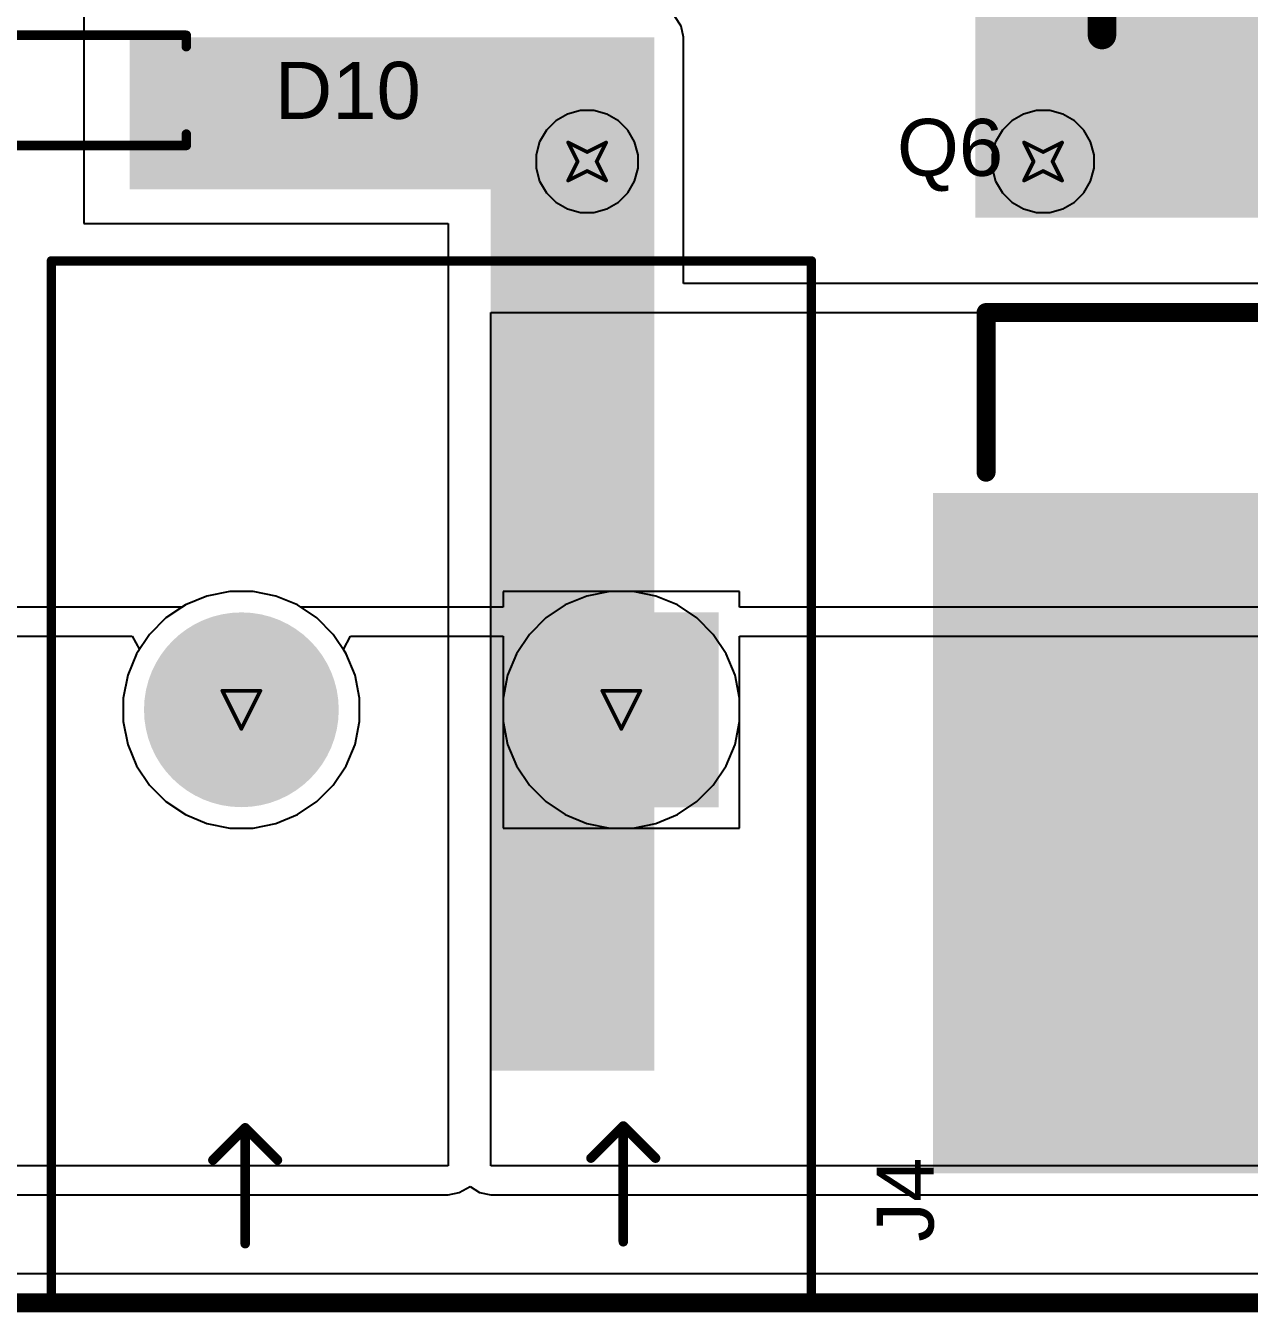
# Model space of a CAD drawing. Header units: inches. Extents: x -36 to 349, y -11 to 240.
# Drawn here: x 4.99 to 21.35, y -11.13 to 6.07 of the extents above; entities that cross this region are included whole.
import ezdxf

# ---------------------------------------------------------------- set-up
doc = ezdxf.new("R2010")
doc.units = ezdxf.units.IN
for name, color, linetype in [('Board Outline', 216, 'Continuous'), ('Bottom Layer', 5, 'Continuous'), ('Bottom Solder', 6, 'Continuous'), ('Drill Drawing', 1, 'Continuous'), ('Layer 1', 16, 'Continuous'), ('Layer 2', 76, 'Continuous'), ('Multi-Layer', 9, 'Continuous'), ('Pad Holes', 156, 'Continuous'), ('Top Layer', 1, 'Continuous'), ('Top Overlay', 2, 'Continuous'), ('Top Paste', 8, 'Continuous'), ('Top Solder', 216, 'Continuous'), ('Via Holes', 16, 'Continuous')]:
    doc.layers.add(name, color=color, linetype=linetype)
doc.styles.add('Arial', font='', dxfattribs={"height": 0.2})
doc.styles.get('Arial').set_extended_font_data('Arial')

# ---------------------------------------------------------------- blocks, each defined once
blk = doc.blocks.new('TB008A_508_02BE_122')
at = {"layer": 'Bottom Layer'}
blk.add_hatch(color=5, dxfattribs=at).paths.add_polyline_path([(-3.74, 1.2), (-1.34, 1.2), (-1.34, -1.2), (-3.74, -1.2)])
h = blk.add_hatch(color=5, dxfattribs=at)
edge = h.paths.add_edge_path()
edge.add_arc((2.54, 0), 1.2, 0, 360)
at = {"layer": 'Bottom Solder'}
blk.add_hatch(color=6, dxfattribs=at).paths.add_polyline_path([(-3.842, 1.302), (-1.238, 1.302), (-1.238, -1.302), (-3.842, -1.302)])
h = blk.add_hatch(color=6, dxfattribs=at)
edge = h.paths.add_edge_path()
edge.add_arc((2.54, 0), 1.302, 0, 360)
at = {"layer": 'Layer 1'}
h = blk.add_hatch(color=16, dxfattribs=at)
edge = h.paths.add_edge_path()
edge.add_arc((-2.54, 0), 1.2, 0, 360)
h = blk.add_hatch(color=16, dxfattribs=at)
edge = h.paths.add_edge_path()
edge.add_arc((2.54, 0), 1.2, 0, 360)
at = {"layer": 'Layer 2'}
h = blk.add_hatch(color=76, dxfattribs=at)
edge = h.paths.add_edge_path()
edge.add_arc((-2.54, 0), 1.2, 0, 360)
h = blk.add_hatch(color=76, dxfattribs=at)
edge = h.paths.add_edge_path()
edge.add_arc((2.54, 0), 1.2, 0, 360)
at = {"layer": 'Multi-Layer'}
h = blk.add_hatch(color=9, dxfattribs=at)
edge = h.paths.add_edge_path()
edge.add_arc((2.54, 0), 1.2, 0, 360)
at = {"layer": 'Pad Holes'}
h = blk.add_hatch(color=7, dxfattribs=at)
edge = h.paths.add_edge_path()
edge.add_arc((-2.54, 0), 0.8, 0, 360)
h = blk.add_hatch(color=7, dxfattribs=at)
edge = h.paths.add_edge_path()
edge.add_arc((2.54, 0), 0.8, 0, 360)
at = {"layer": 'Top Layer'}
blk.add_hatch(color=1, dxfattribs=at).paths.add_polyline_path([(-3.74, 1.2), (-1.34, 1.2), (-1.34, -1.2), (-3.74, -1.2)])
h = blk.add_hatch(color=1, dxfattribs=at)
edge = h.paths.add_edge_path()
edge.add_arc((2.54, 0), 1.2, 0, 360)
at = {"layer": 'Top Solder'}
blk.add_hatch(color=216, dxfattribs=at).paths.add_polyline_path([(-3.842, 1.302), (-1.238, 1.302), (-1.238, -1.302), (-3.842, -1.302)])
h = blk.add_hatch(color=216, dxfattribs=at)
edge = h.paths.add_edge_path()
edge.add_arc((2.54, 0), 1.302, 0, 360)
at = {"layer": 'Top Overlay'}
for points in [[(5.08, 7.89, 0.127, 0.127, 0), (-5.08, 7.89, 0.127, 0.127, 0)], [(-5.08, 7.89, 0.127, 0.127, 0), (-5.08, -6, 0.127, 0.127, 0)], [(5.08, 7.89, 0.127, 0.127, 0), (5.08, -6, 0.127, 0.127, 0)], [(-2.565, 7.112, 0.127, 0.127, 0), (-2.565, 5.563, 0.127, 0.127, 0)], [(2.489, 7.137, 0.127, 0.127, 0), (2.489, 5.588, 0.127, 0.127, 0)], [(-2.565, 5.563, 0.127, 0.127, 0), (-2.997, 5.994, 0.127, 0.127, 0)], [(-2.134, 5.994, 0.127, 0.127, 0), (-2.565, 5.563, 0.127, 0.127, 0)], [(2.489, 5.588, 0.127, 0.127, 0), (2.057, 6.02, 0.127, 0.127, 0)], [(2.921, 6.02, 0.127, 0.127, 0), (2.489, 5.588, 0.127, 0.127, 0)], [(5.08, -6, 0.127, 0.127, 0), (-5.08, -6, 0.127, 0.127, 0)]]:
    blk.add_lwpolyline(points, format="xyseb", dxfattribs=at)
for points in [[(-5.112, 7.89, 0.0635, 0.0635, 1), (-5.048, 7.89, 0.0635, 0.0635, 1)], [(-5.112, 7.89, 0.0635, 0.0635, 1), (-5.048, 7.89, 0.0635, 0.0635, 1)], [(5.048, 7.89, 0.0635, 0.0635, 1), (5.112, 7.89, 0.0635, 0.0635, 1)], [(5.048, 7.89, 0.0635, 0.0635, 1), (5.112, 7.89, 0.0635, 0.0635, 1)], [(-2.597, 7.112, 0.0635, 0.0635, 1), (-2.534, 7.112, 0.0635, 0.0635, 1)], [(2.457, 7.137, 0.0635, 0.0635, 1), (2.521, 7.137, 0.0635, 0.0635, 1)], [(-3.029, 5.994, 0.0635, 0.0635, 1), (-2.965, 5.994, 0.0635, 0.0635, 1)], [(-2.165, 5.994, 0.0635, 0.0635, 1), (-2.102, 5.994, 0.0635, 0.0635, 1)], [(2.026, 6.02, 0.0635, 0.0635, 1), (2.089, 6.02, 0.0635, 0.0635, 1)], [(2.889, 6.02, 0.0635, 0.0635, 1), (2.953, 6.02, 0.0635, 0.0635, 1)], [(-2.597, 5.563, 0.0635, 0.0635, 1), (-2.534, 5.563, 0.0635, 0.0635, 1)], [(-2.597, 5.563, 0.0635, 0.0635, 1), (-2.534, 5.563, 0.0635, 0.0635, 1)], [(-2.597, 5.563, 0.0635, 0.0635, 1), (-2.534, 5.563, 0.0635, 0.0635, 1)], [(2.457, 5.588, 0.0635, 0.0635, 1), (2.521, 5.588, 0.0635, 0.0635, 1)], [(2.457, 5.588, 0.0635, 0.0635, 1), (2.521, 5.588, 0.0635, 0.0635, 1)], [(2.457, 5.588, 0.0635, 0.0635, 1), (2.521, 5.588, 0.0635, 0.0635, 1)], [(-5.112, -6, 0.0635, 0.0635, 1), (-5.048, -6, 0.0635, 0.0635, 1)], [(-5.112, -6, 0.0635, 0.0635, 1), (-5.048, -6, 0.0635, 0.0635, 1)], [(5.048, -6, 0.0635, 0.0635, 1), (5.112, -6, 0.0635, 0.0635, 1)], [(5.048, -6, 0.0635, 0.0635, 1), (5.112, -6, 0.0635, 0.0635, 1)]]:
    blk.add_lwpolyline(points, format="xyseb", close=True, dxfattribs=at)
blk = doc.blocks.new('D2P____304')
at = {"layer": 'Top Layer'}
for points in [[(-5.715, 9.78), (5.715, 9.78), (5.715, 0.89), (-5.715, 0.89)], [(1.5, -3.43), (3.58, -3.43), (3.58, -7.24), (1.5, -7.24)]]:
    blk.add_hatch(color=1, dxfattribs=at).paths.add_polyline_path(points)
at = {"layer": 'Top Paste'}
for points in [[(-5.715, 9.78), (5.715, 9.78), (5.715, 0.89), (-5.715, 0.89)], [(1.5, -3.43), (3.58, -3.43), (3.58, -7.24), (1.5, -7.24)]]:
    blk.add_hatch(color=8, dxfattribs=at).paths.add_polyline_path(points)
at = {"layer": 'Top Solder'}
for points in [[(-5.817, 9.882), (5.817, 9.882), (5.817, 0.788), (-5.817, 0.788)], [(1.398, -3.328), (3.682, -3.328), (3.682, -7.342), (1.398, -7.342)]]:
    blk.add_hatch(color=216, dxfattribs=at).paths.add_polyline_path(points)
at = {"layer": 'Top Overlay'}
for points in [[(5.105, 0.508, 0.254, 0.254, 0), (5.105, -1.626, 0.254, 0.254, 0)], [(5.105, -1.626, 0.254, 0.254, 0), (-5.207, -1.626, 0.254, 0.254, 0)]]:
    blk.add_lwpolyline(points, format="xyseb", dxfattribs=at)
for points in [[(5.042, 0.508, 0.127, 0.127, 1), (5.169, 0.508, 0.127, 0.127, 1)], [(5.042, -1.626, 0.127, 0.127, 1), (5.169, -1.626, 0.127, 0.127, 1)], [(5.042, -1.626, 0.127, 0.127, 1), (5.169, -1.626, 0.127, 0.127, 1)]]:
    blk.add_lwpolyline(points, format="xyseb", close=True, dxfattribs=at)
blk = doc.blocks.new('SOD_123_389')
at = {"layer": 'Top Layer'}
for points in [[(-1.1, 0.45), (-1.1, -0.45), (-2.05, -0.45), (-2.05, 0.45)], [(2.05, 0.45), (2.05, -0.45), (1.1, -0.45), (1.1, 0.45)]]:
    blk.add_hatch(color=1, dxfattribs=at).paths.add_polyline_path(points)
at = {"layer": 'Top Overlay'}
for points in [[(0.965, 0.508), (2.819, 0.508), (2.819, 0.8), (0.965, 0.8)], [(2.12, -0.787), (2.819, -0.787), (2.819, 0.787), (2.12, 0.787)], [(0.965, -0.8), (2.819, -0.8), (2.819, -0.508), (0.965, -0.508)]]:
    blk.add_hatch(color=2, dxfattribs=at).paths.add_polyline_path(points)
at = {"layer": 'Top Paste'}
for points in [[(-1.1, 0.45), (-1.1, -0.45), (-2.05, -0.45), (-2.05, 0.45)], [(2.05, 0.45), (2.05, -0.45), (1.1, -0.45), (1.1, 0.45)]]:
    blk.add_hatch(color=8, dxfattribs=at).paths.add_polyline_path(points)
at = {"layer": 'Top Solder'}
for points in [[(-0.998, 0.552), (-0.998, -0.552), (-2.152, -0.552), (-2.152, 0.552)], [(2.152, 0.552), (2.152, -0.552), (0.998, -0.552), (0.998, 0.552)]]:
    blk.add_hatch(color=216, dxfattribs=at).paths.add_polyline_path(points)
at = {"layer": 'Top Overlay'}
for points in [[(0.965, 0.737, 0.127, 0.127, 0), (-1.372, 0.737, 0.127, 0.127, 0)], [(-1.372, 0.737, 0.127, 0.127, 0), (-1.372, 0.584, 0.127, 0.127, 0)], [(-1.372, -0.584, 0.127, 0.127, 0), (-1.372, -0.737, 0.127, 0.127, 0)], [(0.965, -0.737, 0.127, 0.127, 0), (-1.372, -0.737, 0.127, 0.127, 0)]]:
    blk.add_lwpolyline(points, format="xyseb", dxfattribs=at)
for points in [[(-1.403, 0.737, 0.0635, 0.0635, 1), (-1.34, 0.737, 0.0635, 0.0635, 1)], [(-1.403, 0.737, 0.0635, 0.0635, 1), (-1.34, 0.737, 0.0635, 0.0635, 1)], [(0.933, 0.737, 0.0635, 0.0635, 1), (0.997, 0.737, 0.0635, 0.0635, 1)], [(-1.403, 0.584, 0.0635, 0.0635, 1), (-1.34, 0.584, 0.0635, 0.0635, 1)], [(-1.403, -0.584, 0.0635, 0.0635, 1), (-1.34, -0.584, 0.0635, 0.0635, 1)], [(-1.403, -0.737, 0.0635, 0.0635, 1), (-1.34, -0.737, 0.0635, 0.0635, 1)], [(-1.403, -0.737, 0.0635, 0.0635, 1), (-1.34, -0.737, 0.0635, 0.0635, 1)], [(0.933, -0.737, 0.0635, 0.0635, 1), (0.997, -0.737, 0.0635, 0.0635, 1)]]:
    blk.add_lwpolyline(points, format="xyseb", close=True, dxfattribs=at)

msp = doc.modelspace()

# ---------------------------------------------------------------- hatches: boundary and pattern name
at = {"layer": 'Bottom Layer'}
h = msp.add_hatch(color=5, dxfattribs=at)
edge = h.paths.add_edge_path()
edge.add_arc((12.495, 4.256), 0.3, 0, 360)
h = msp.add_hatch(color=5, dxfattribs=at)
edge = h.paths.add_edge_path()
edge.add_arc((18.591, 4.256), 0.3, 0, 360)
at = {"layer": 'Layer 1'}
h = msp.add_hatch(color=16, dxfattribs=at)
edge = h.paths.add_edge_path()
edge.add_arc((12.495, 4.256), 0.3, 0, 360)
h = msp.add_hatch(color=16, dxfattribs=at)
edge = h.paths.add_edge_path()
edge.add_arc((18.591, 4.256), 0.3, 0, 360)
at = {"layer": 'Layer 2'}
h = msp.add_hatch(color=76, dxfattribs=at)
edge = h.paths.add_edge_path()
edge.add_arc((12.495, 4.256), 0.3, 0, 360)
h = msp.add_hatch(color=76, dxfattribs=at)
edge = h.paths.add_edge_path()
edge.add_arc((18.591, 4.256), 0.3, 0, 360)
at = {"layer": 'Top Layer'}
for points in [[(17.687, 3.505), (23.148, 3.505), (23.148, 9.855), (17.687, 9.855)], [(6.379, 3.886), (13.242, 3.886), (13.242, 5.918), (6.379, 5.918)], [(11.205, -7.899), (13.395, -7.899), (13.395, 5.918), (11.205, 5.918)]]:
    msp.add_hatch(color=1, dxfattribs=at).paths.add_polyline_path(points)
h = msp.add_hatch(color=1, dxfattribs=at)
edge = h.paths.add_edge_path()
edge.add_arc((12.495, 4.256), 0.3, 0, 360)
h = msp.add_hatch(color=1, dxfattribs=at)
edge = h.paths.add_edge_path()
edge.add_arc((18.591, 4.256), 0.3, 0, 360)
at = {"layer": 'Via Holes'}
h = msp.add_hatch(color=7, dxfattribs=at)
edge = h.paths.add_edge_path()
edge.add_arc((12.495, 4.256), 0.15, 0, 360)
h = msp.add_hatch(color=7, dxfattribs=at)
edge = h.paths.add_edge_path()
edge.add_arc((18.591, 4.256), 0.15, 0, 360)

# ---------------------------------------------------------------- linework, layer by layer
at = {"layer": 'Board Outline'}
msp.add_lwpolyline([(-2.521, -11, 0.254, 0.254, 0), (80.911, -11, 0.254, 0.254, 0)], format="xyseb", dxfattribs=at)
at = {"layer": 'Bottom Layer'}
for p, q in [((12.232, 4.891), (12.077, 4.801)), ((12.405, 4.937), (12.232, 4.891)), ((12.584, 4.937), (12.405, 4.937)), ((12.758, 4.891), (12.584, 4.937)), ((12.913, 4.801), (12.758, 4.891)), ((18.328, 4.891), (18.173, 4.801)), ((18.501, 4.937), (18.328, 4.891)), ((18.68, 4.937), (18.501, 4.937)), ((18.854, 4.891), (18.68, 4.937)), ((19.009, 4.801), (18.854, 4.891)), ((11.95, 4.675), (11.86, 4.519)), ((12.077, 4.801), (11.95, 4.675)), ((13.04, 4.675), (12.913, 4.801)), ((13.129, 4.519), (13.04, 4.675)), ((18.046, 4.675), (17.956, 4.519)), ((18.173, 4.801), (18.046, 4.675)), ((19.136, 4.675), (19.009, 4.801)), ((19.225, 4.519), (19.136, 4.675)), ((11.86, 4.519), (11.814, 4.346)), ((13.176, 4.346), (13.129, 4.519)), ((17.956, 4.519), (17.91, 4.346)), ((19.272, 4.346), (19.225, 4.519)), ((11.814, 4.346), (11.814, 4.167)), ((13.176, 4.167), (13.176, 4.346)), ((17.91, 4.346), (17.91, 4.167)), ((19.272, 4.167), (19.272, 4.346)), ((11.814, 4.167), (11.86, 3.994)), ((13.129, 3.994), (13.176, 4.167)), ((17.91, 4.167), (17.956, 3.994)), ((19.225, 3.994), (19.272, 4.167)), ((11.86, 3.994), (11.95, 3.838)), ((13.04, 3.838), (13.129, 3.994)), ((17.956, 3.994), (18.046, 3.838)), ((19.136, 3.838), (19.225, 3.994)), ((11.95, 3.838), (12.077, 3.711)), ((12.913, 3.711), (13.04, 3.838)), ((18.046, 3.838), (18.173, 3.711)), ((19.009, 3.711), (19.136, 3.838)), ((12.077, 3.711), (12.232, 3.622)), ((12.232, 3.622), (12.405, 3.575)), ((12.584, 3.575), (12.758, 3.622)), ((12.758, 3.622), (12.913, 3.711)), ((18.173, 3.711), (18.328, 3.622)), ((18.328, 3.622), (18.501, 3.575)), ((18.68, 3.575), (18.854, 3.622)), ((18.854, 3.622), (19.009, 3.711)), ((12.405, 3.575), (12.584, 3.575)), ((18.501, 3.575), (18.68, 3.575)), ((7.716, -1.492), (7.411, -1.553)), ((8.028, -1.492), (7.716, -1.492)), ((8.333, -1.553), (8.028, -1.492)), ((14.533, -1.492), (11.371, -1.492)), ((11.371, -1.492), (11.371, -1.702)), ((14.533, -1.702), (14.533, -1.492)), ((7.079, -1.702), (4.078, -1.702)), ((7.123, -1.672), (7.079, -1.702)), ((7.411, -1.553), (7.123, -1.672)), ((8.621, -1.672), (8.333, -1.553)), ((8.665, -1.702), (8.621, -1.672)), ((11.371, -1.702), (8.665, -1.702)), ((18.066, -1.702), (14.533, -1.702)), ((23.433, -1.702), (18.066, -1.702)), ((4.078, -2.09), (6.412, -2.09)), ((6.412, -2.09), (6.508, -2.269)), ((9.236, -2.269), (9.332, -2.09)), ((9.332, -2.09), (11.371, -2.09)), ((11.371, -2.09), (11.371, -4.654)), ((14.533, -4.654), (14.533, -2.09)), ((14.533, -2.09), (23.433, -2.09)), ((6.471, -2.325), (6.352, -2.612)), ((6.508, -2.269), (6.471, -2.325)), ((9.273, -2.325), (9.236, -2.269)), ((9.392, -2.612), (9.273, -2.325)), ((6.352, -2.612), (6.291, -2.918)), ((9.453, -2.918), (9.392, -2.612)), ((6.291, -2.918), (6.291, -3.229)), ((9.453, -3.229), (9.453, -2.918)), ((6.291, -3.229), (6.352, -3.535)), ((9.392, -3.535), (9.453, -3.229)), ((6.352, -3.535), (6.471, -3.822)), ((9.273, -3.822), (9.392, -3.535)), ((6.471, -3.822), (6.644, -4.081)), ((9.1, -4.081), (9.273, -3.822)), ((6.644, -4.081), (6.864, -4.301)), ((8.88, -4.301), (9.1, -4.081)), ((6.864, -4.301), (7.123, -4.474)), ((8.621, -4.474), (8.88, -4.301)), ((7.123, -4.474), (7.411, -4.594)), ((7.411, -4.594), (7.716, -4.654)), ((8.028, -4.654), (8.333, -4.594)), ((8.333, -4.594), (8.621, -4.474)), ((7.716, -4.654), (8.028, -4.654)), ((11.371, -4.654), (14.533, -4.654)), ((72.135, -10.612), (-2.521, -10.612))]:
    msp.add_line(p, q, dxfattribs=at)
at = {"layer": 'Drill Drawing'}
for points in [[(12.241, 4.51, 0.0508, 0.0508, 0), (12.495, 4.383, 0.0508, 0.0508, 0)], [(12.241, 4.51, 0.0508, 0.0508, 0), (12.368, 4.256, 0.0508, 0.0508, 0)], [(12.495, 4.383, 0.0508, 0.0508, 0), (12.749, 4.51, 0.0508, 0.0508, 0)], [(12.622, 4.256, 0.0508, 0.0508, 0), (12.749, 4.51, 0.0508, 0.0508, 0)], [(18.337, 4.51, 0.0508, 0.0508, 0), (18.591, 4.383, 0.0508, 0.0508, 0)], [(18.337, 4.51, 0.0508, 0.0508, 0), (18.464, 4.256, 0.0508, 0.0508, 0)], [(18.591, 4.383, 0.0508, 0.0508, 0), (18.845, 4.51, 0.0508, 0.0508, 0)], [(18.718, 4.256, 0.0508, 0.0508, 0), (18.845, 4.51, 0.0508, 0.0508, 0)], [(12.241, 4.002, 0.0508, 0.0508, 0), (12.368, 4.256, 0.0508, 0.0508, 0)], [(12.241, 4.002, 0.0508, 0.0508, 0), (12.495, 4.129, 0.0508, 0.0508, 0)], [(12.495, 4.129, 0.0508, 0.0508, 0), (12.749, 4.002, 0.0508, 0.0508, 0)], [(12.622, 4.256, 0.0508, 0.0508, 0), (12.749, 4.002, 0.0508, 0.0508, 0)], [(18.337, 4.002, 0.0508, 0.0508, 0), (18.464, 4.256, 0.0508, 0.0508, 0)], [(18.337, 4.002, 0.0508, 0.0508, 0), (18.591, 4.129, 0.0508, 0.0508, 0)], [(18.591, 4.129, 0.0508, 0.0508, 0), (18.845, 4.002, 0.0508, 0.0508, 0)], [(18.718, 4.256, 0.0508, 0.0508, 0), (18.845, 4.002, 0.0508, 0.0508, 0)], [(7.618, -2.819, 0.0508, 0.0508, 0), (8.126, -2.819, 0.0508, 0.0508, 0)], [(7.618, -2.819, 0.0508, 0.0508, 0), (7.872, -3.327, 0.0508, 0.0508, 0)], [(7.872, -3.327, 0.0508, 0.0508, 0), (8.126, -2.819, 0.0508, 0.0508, 0)], [(12.698, -2.819, 0.0508, 0.0508, 0), (13.206, -2.819, 0.0508, 0.0508, 0)], [(12.698, -2.819, 0.0508, 0.0508, 0), (12.952, -3.327, 0.0508, 0.0508, 0)], [(12.952, -3.327, 0.0508, 0.0508, 0), (13.206, -2.819, 0.0508, 0.0508, 0)]]:
    msp.add_lwpolyline(points, format="xyseb", dxfattribs=at)
for points in [[(12.228, 4.51, 0.0254, 0.0254, 1), (12.253, 4.51, 0.0254, 0.0254, 1)], [(12.228, 4.51, 0.0254, 0.0254, 1), (12.253, 4.51, 0.0254, 0.0254, 1)], [(12.736, 4.51, 0.0254, 0.0254, 1), (12.761, 4.51, 0.0254, 0.0254, 1)], [(12.736, 4.51, 0.0254, 0.0254, 1), (12.761, 4.51, 0.0254, 0.0254, 1)], [(18.324, 4.51, 0.0254, 0.0254, 1), (18.349, 4.51, 0.0254, 0.0254, 1)], [(18.324, 4.51, 0.0254, 0.0254, 1), (18.349, 4.51, 0.0254, 0.0254, 1)], [(18.832, 4.51, 0.0254, 0.0254, 1), (18.857, 4.51, 0.0254, 0.0254, 1)], [(18.832, 4.51, 0.0254, 0.0254, 1), (18.857, 4.51, 0.0254, 0.0254, 1)], [(12.482, 4.383, 0.0254, 0.0254, 1), (12.507, 4.383, 0.0254, 0.0254, 1)], [(12.482, 4.383, 0.0254, 0.0254, 1), (12.507, 4.383, 0.0254, 0.0254, 1)], [(18.578, 4.383, 0.0254, 0.0254, 1), (18.603, 4.383, 0.0254, 0.0254, 1)], [(18.578, 4.383, 0.0254, 0.0254, 1), (18.603, 4.383, 0.0254, 0.0254, 1)], [(12.355, 4.256, 0.0254, 0.0254, 1), (12.38, 4.256, 0.0254, 0.0254, 1)], [(12.355, 4.256, 0.0254, 0.0254, 1), (12.38, 4.256, 0.0254, 0.0254, 1)], [(12.482, 4.129, 0.0254, 0.0254, 1), (12.507, 4.129, 0.0254, 0.0254, 1)], [(12.482, 4.129, 0.0254, 0.0254, 1), (12.507, 4.129, 0.0254, 0.0254, 1)], [(12.609, 4.256, 0.0254, 0.0254, 1), (12.634, 4.256, 0.0254, 0.0254, 1)], [(12.609, 4.256, 0.0254, 0.0254, 1), (12.634, 4.256, 0.0254, 0.0254, 1)], [(18.451, 4.256, 0.0254, 0.0254, 1), (18.476, 4.256, 0.0254, 0.0254, 1)], [(18.451, 4.256, 0.0254, 0.0254, 1), (18.476, 4.256, 0.0254, 0.0254, 1)], [(18.578, 4.129, 0.0254, 0.0254, 1), (18.603, 4.129, 0.0254, 0.0254, 1)], [(18.578, 4.129, 0.0254, 0.0254, 1), (18.603, 4.129, 0.0254, 0.0254, 1)], [(18.705, 4.256, 0.0254, 0.0254, 1), (18.73, 4.256, 0.0254, 0.0254, 1)], [(18.705, 4.256, 0.0254, 0.0254, 1), (18.73, 4.256, 0.0254, 0.0254, 1)], [(12.228, 4.002, 0.0254, 0.0254, 1), (12.253, 4.002, 0.0254, 0.0254, 1)], [(12.228, 4.002, 0.0254, 0.0254, 1), (12.253, 4.002, 0.0254, 0.0254, 1)], [(12.736, 4.002, 0.0254, 0.0254, 1), (12.761, 4.002, 0.0254, 0.0254, 1)], [(12.736, 4.002, 0.0254, 0.0254, 1), (12.761, 4.002, 0.0254, 0.0254, 1)], [(18.324, 4.002, 0.0254, 0.0254, 1), (18.349, 4.002, 0.0254, 0.0254, 1)], [(18.324, 4.002, 0.0254, 0.0254, 1), (18.349, 4.002, 0.0254, 0.0254, 1)], [(18.832, 4.002, 0.0254, 0.0254, 1), (18.857, 4.002, 0.0254, 0.0254, 1)], [(18.832, 4.002, 0.0254, 0.0254, 1), (18.857, 4.002, 0.0254, 0.0254, 1)], [(7.605, -2.819, 0.0254, 0.0254, 1), (7.631, -2.819, 0.0254, 0.0254, 1)], [(7.605, -2.819, 0.0254, 0.0254, 1), (7.631, -2.819, 0.0254, 0.0254, 1)], [(8.113, -2.819, 0.0254, 0.0254, 1), (8.139, -2.819, 0.0254, 0.0254, 1)], [(8.113, -2.819, 0.0254, 0.0254, 1), (8.139, -2.819, 0.0254, 0.0254, 1)], [(12.685, -2.819, 0.0254, 0.0254, 1), (12.711, -2.819, 0.0254, 0.0254, 1)], [(12.685, -2.819, 0.0254, 0.0254, 1), (12.711, -2.819, 0.0254, 0.0254, 1)], [(13.193, -2.819, 0.0254, 0.0254, 1), (13.219, -2.819, 0.0254, 0.0254, 1)], [(13.193, -2.819, 0.0254, 0.0254, 1), (13.219, -2.819, 0.0254, 0.0254, 1)], [(7.859, -3.327, 0.0254, 0.0254, 1), (7.885, -3.327, 0.0254, 0.0254, 1)], [(7.859, -3.327, 0.0254, 0.0254, 1), (7.885, -3.327, 0.0254, 0.0254, 1)], [(12.939, -3.327, 0.0254, 0.0254, 1), (12.965, -3.327, 0.0254, 0.0254, 1)], [(12.939, -3.327, 0.0254, 0.0254, 1), (12.965, -3.327, 0.0254, 0.0254, 1)]]:
    msp.add_lwpolyline(points, format="xyseb", close=True, dxfattribs=at)
at = {"layer": 'Layer 1'}
for p, q in [((12.232, 4.891), (12.077, 4.801)), ((12.405, 4.937), (12.232, 4.891)), ((12.584, 4.937), (12.405, 4.937)), ((12.758, 4.891), (12.584, 4.937)), ((12.913, 4.801), (12.758, 4.891)), ((11.95, 4.675), (11.86, 4.519)), ((12.077, 4.801), (11.95, 4.675)), ((13.04, 4.675), (12.913, 4.801)), ((13.129, 4.519), (13.04, 4.675)), ((11.86, 4.519), (11.814, 4.346)), ((13.176, 4.346), (13.129, 4.519)), ((11.814, 4.346), (11.814, 4.167)), ((13.176, 4.167), (13.176, 4.346)), ((11.814, 4.167), (11.86, 3.994)), ((13.129, 3.994), (13.176, 4.167)), ((11.86, 3.994), (11.95, 3.838)), ((13.04, 3.838), (13.129, 3.994)), ((11.95, 3.838), (12.077, 3.711)), ((12.913, 3.711), (13.04, 3.838)), ((12.077, 3.711), (12.232, 3.622)), ((12.232, 3.622), (12.405, 3.575)), ((12.584, 3.575), (12.758, 3.622)), ((12.758, 3.622), (12.913, 3.711)), ((12.405, 3.575), (12.584, 3.575)), ((7.716, -1.492), (7.411, -1.553)), ((8.028, -1.492), (7.716, -1.492)), ((8.333, -1.553), (8.028, -1.492)), ((12.796, -1.492), (12.491, -1.553)), ((13.108, -1.492), (12.796, -1.492)), ((13.413, -1.553), (13.108, -1.492)), ((7.123, -1.672), (6.864, -1.845)), ((7.411, -1.553), (7.123, -1.672)), ((8.621, -1.672), (8.333, -1.553)), ((8.88, -1.845), (8.621, -1.672)), ((12.203, -1.672), (11.944, -1.845)), ((12.491, -1.553), (12.203, -1.672)), ((13.701, -1.672), (13.413, -1.553)), ((13.96, -1.845), (13.701, -1.672)), ((6.864, -1.845), (6.644, -2.066)), ((9.1, -2.066), (8.88, -1.845)), ((11.944, -1.845), (11.724, -2.066)), ((14.18, -2.066), (13.96, -1.845)), ((6.644, -2.066), (6.471, -2.325)), ((9.273, -2.325), (9.1, -2.066)), ((11.724, -2.066), (11.551, -2.325)), ((14.353, -2.325), (14.18, -2.066)), ((6.471, -2.325), (6.352, -2.612)), ((9.392, -2.612), (9.273, -2.325)), ((11.551, -2.325), (11.432, -2.612)), ((14.472, -2.612), (14.353, -2.325)), ((6.352, -2.612), (6.291, -2.918)), ((9.453, -2.918), (9.392, -2.612)), ((11.432, -2.612), (11.371, -2.918)), ((14.533, -2.918), (14.472, -2.612)), ((6.291, -2.918), (6.291, -3.229)), ((9.453, -3.229), (9.453, -2.918)), ((11.371, -2.918), (11.371, -3.229)), ((14.533, -3.229), (14.533, -2.918)), ((6.291, -3.229), (6.352, -3.535)), ((9.392, -3.535), (9.453, -3.229)), ((11.371, -3.229), (11.432, -3.535)), ((14.472, -3.535), (14.533, -3.229)), ((6.352, -3.535), (6.471, -3.822)), ((9.273, -3.822), (9.392, -3.535)), ((11.432, -3.535), (11.551, -3.822)), ((14.353, -3.822), (14.472, -3.535)), ((6.471, -3.822), (6.644, -4.081)), ((9.1, -4.081), (9.273, -3.822)), ((11.551, -3.822), (11.724, -4.081)), ((14.18, -4.081), (14.353, -3.822)), ((6.644, -4.081), (6.864, -4.301)), ((8.88, -4.301), (9.1, -4.081)), ((11.724, -4.081), (11.944, -4.301)), ((13.96, -4.301), (14.18, -4.081)), ((6.864, -4.301), (7.123, -4.474)), ((8.621, -4.474), (8.88, -4.301)), ((11.944, -4.301), (12.203, -4.474)), ((13.701, -4.474), (13.96, -4.301)), ((7.123, -4.474), (7.411, -4.594)), ((7.411, -4.594), (7.716, -4.654)), ((8.028, -4.654), (8.333, -4.594)), ((8.333, -4.594), (8.621, -4.474)), ((12.203, -4.474), (12.491, -4.594)), ((12.491, -4.594), (12.796, -4.654)), ((13.108, -4.654), (13.413, -4.594)), ((13.413, -4.594), (13.701, -4.474)), ((7.716, -4.654), (8.028, -4.654)), ((12.796, -4.654), (13.108, -4.654)), ((71.984, -10.612), (-2.521, -10.612))]:
    msp.add_line(p, q, dxfattribs=at)
at = {"layer": 'Layer 2'}
for p, q in [((12.232, 4.891), (12.077, 4.801)), ((12.405, 4.937), (12.232, 4.891)), ((12.584, 4.937), (12.405, 4.937)), ((12.758, 4.891), (12.584, 4.937)), ((12.913, 4.801), (12.758, 4.891)), ((18.328, 4.891), (18.173, 4.801)), ((18.501, 4.937), (18.328, 4.891)), ((18.68, 4.937), (18.501, 4.937)), ((18.854, 4.891), (18.68, 4.937)), ((19.009, 4.801), (18.854, 4.891)), ((11.95, 4.675), (11.86, 4.519)), ((12.077, 4.801), (11.95, 4.675)), ((13.04, 4.675), (12.913, 4.801)), ((13.129, 4.519), (13.04, 4.675)), ((18.046, 4.675), (17.956, 4.519)), ((18.173, 4.801), (18.046, 4.675)), ((19.136, 4.675), (19.009, 4.801)), ((19.225, 4.519), (19.136, 4.675)), ((11.86, 4.519), (11.814, 4.346)), ((13.176, 4.346), (13.129, 4.519)), ((17.956, 4.519), (17.91, 4.346)), ((19.272, 4.346), (19.225, 4.519)), ((11.814, 4.346), (11.814, 4.167)), ((13.176, 4.167), (13.176, 4.346)), ((17.91, 4.346), (17.91, 4.167)), ((19.272, 4.167), (19.272, 4.346)), ((11.814, 4.167), (11.86, 3.994)), ((13.129, 3.994), (13.176, 4.167)), ((17.91, 4.167), (17.956, 3.994)), ((19.225, 3.994), (19.272, 4.167)), ((11.86, 3.994), (11.95, 3.838)), ((13.04, 3.838), (13.129, 3.994)), ((17.956, 3.994), (18.046, 3.838)), ((19.136, 3.838), (19.225, 3.994)), ((11.95, 3.838), (12.077, 3.711)), ((12.913, 3.711), (13.04, 3.838)), ((18.046, 3.838), (18.173, 3.711)), ((19.009, 3.711), (19.136, 3.838)), ((12.077, 3.711), (12.232, 3.622)), ((12.232, 3.622), (12.405, 3.575)), ((12.584, 3.575), (12.758, 3.622)), ((12.758, 3.622), (12.913, 3.711)), ((18.173, 3.711), (18.328, 3.622)), ((18.328, 3.622), (18.501, 3.575)), ((18.68, 3.575), (18.854, 3.622)), ((18.854, 3.622), (19.009, 3.711)), ((12.405, 3.575), (12.584, 3.575)), ((18.501, 3.575), (18.68, 3.575)), ((7.716, -1.492), (7.411, -1.553)), ((8.028, -1.492), (7.716, -1.492)), ((8.333, -1.553), (8.028, -1.492)), ((12.796, -1.492), (12.491, -1.553)), ((13.108, -1.492), (12.796, -1.492)), ((13.413, -1.553), (13.108, -1.492)), ((7.123, -1.672), (6.864, -1.845)), ((7.411, -1.553), (7.123, -1.672)), ((8.621, -1.672), (8.333, -1.553)), ((8.88, -1.845), (8.621, -1.672)), ((12.203, -1.672), (11.944, -1.845)), ((12.491, -1.553), (12.203, -1.672)), ((13.701, -1.672), (13.413, -1.553)), ((13.96, -1.845), (13.701, -1.672)), ((6.864, -1.845), (6.644, -2.066)), ((9.1, -2.066), (8.88, -1.845)), ((11.944, -1.845), (11.724, -2.066)), ((14.18, -2.066), (13.96, -1.845)), ((6.644, -2.066), (6.471, -2.325)), ((9.273, -2.325), (9.1, -2.066)), ((11.724, -2.066), (11.551, -2.325)), ((14.353, -2.325), (14.18, -2.066)), ((6.471, -2.325), (6.352, -2.612)), ((9.392, -2.612), (9.273, -2.325)), ((11.551, -2.325), (11.432, -2.612)), ((14.472, -2.612), (14.353, -2.325)), ((6.352, -2.612), (6.291, -2.918)), ((9.453, -2.918), (9.392, -2.612)), ((11.432, -2.612), (11.371, -2.918)), ((14.533, -2.918), (14.472, -2.612)), ((6.291, -2.918), (6.291, -3.229)), ((9.453, -3.229), (9.453, -2.918)), ((11.371, -2.918), (11.371, -3.229)), ((14.533, -3.229), (14.533, -2.918)), ((6.291, -3.229), (6.352, -3.535)), ((9.392, -3.535), (9.453, -3.229)), ((11.371, -3.229), (11.432, -3.535)), ((14.472, -3.535), (14.533, -3.229)), ((6.352, -3.535), (6.471, -3.822)), ((9.273, -3.822), (9.392, -3.535)), ((11.432, -3.535), (11.551, -3.822)), ((14.353, -3.822), (14.472, -3.535)), ((6.471, -3.822), (6.644, -4.081)), ((9.1, -4.081), (9.273, -3.822)), ((11.551, -3.822), (11.724, -4.081)), ((14.18, -4.081), (14.353, -3.822)), ((6.644, -4.081), (6.864, -4.301)), ((8.88, -4.301), (9.1, -4.081)), ((11.724, -4.081), (11.944, -4.301)), ((13.96, -4.301), (14.18, -4.081)), ((6.864, -4.301), (7.123, -4.474)), ((8.621, -4.474), (8.88, -4.301)), ((11.944, -4.301), (12.203, -4.474)), ((13.701, -4.474), (13.96, -4.301)), ((7.123, -4.474), (7.411, -4.594)), ((7.411, -4.594), (7.716, -4.654)), ((8.028, -4.654), (8.333, -4.594)), ((8.333, -4.594), (8.621, -4.474)), ((12.203, -4.474), (12.491, -4.594)), ((12.491, -4.594), (12.796, -4.654)), ((13.108, -4.654), (13.413, -4.594)), ((13.413, -4.594), (13.701, -4.474)), ((7.716, -4.654), (8.028, -4.654)), ((12.796, -4.654), (13.108, -4.654)), ((80.903, -10.612), (-2.521, -10.612))]:
    msp.add_line(p, q, dxfattribs=at)
at = {"layer": 'Top Layer'}
for p, q in [((5.764, 9.616), (5.764, 3.429)), ((13.754, 6.067), (13.669, 6.193)), ((13.783, 5.918), (13.754, 6.067)), ((13.783, 2.625), (13.783, 5.918)), ((5.764, 3.429), (10.635, 3.429)), ((10.635, 3.429), (10.635, -9.169)), ((28.649, 2.625), (13.783, 2.625)), ((11.205, -9.169), (11.205, 2.236)), ((11.205, 2.236), (28.649, 2.236)), ((10.635, -9.169), (2.981, -9.169)), ((28.649, -9.169), (11.205, -9.169)), ((10.783, -9.528), (10.93, -9.444)), ((10.93, -9.444), (11.056, -9.528)), ((2.981, -9.558), (10.635, -9.558)), ((10.635, -9.558), (10.783, -9.528)), ((11.056, -9.528), (11.205, -9.558)), ((11.205, -9.558), (28.649, -9.558)), ((65.364, -10.612), (-2.521, -10.612))]:
    msp.add_line(p, q, dxfattribs=at)
msp.add_lwpolyline([(19.378, 5.946, 0.381, 0.381, 0), (19.378, 9.119, 0.381, 0.381, 0)], format="xyseb", dxfattribs=at)
msp.add_lwpolyline([(19.283, 5.946, 0.191, 0.191, 1), (19.473, 5.946, 0.191, 0.191, 1)], format="xyseb", close=True, dxfattribs=at)

# ---------------------------------------------------------------- block references
at = {"rotation": 180}
for name, p in [('D2P____304', (22.934, 0.611)), ('SOD_123_389', (5.764, 5.207)), ('TB008A_508_02BE_122', (10.412, -3.073))]:
    msp.add_blockref(name, p, dxfattribs=at)

# ---------------------------------------------------------------- texts
at = {"layer": 'Top Overlay', "style": 'Arial'}
for s, p in [('D10', (8.319, 4.826)), ('Q6', (16.637, 4.064))]:
    msp.add_text(s, height=0.762, dxfattribs=at).set_placement(p)
msp.add_text('J4', height=0.762, rotation=90, dxfattribs=at).set_placement((17.128, -10.185))

doc.saveas('drawing.dxf')
